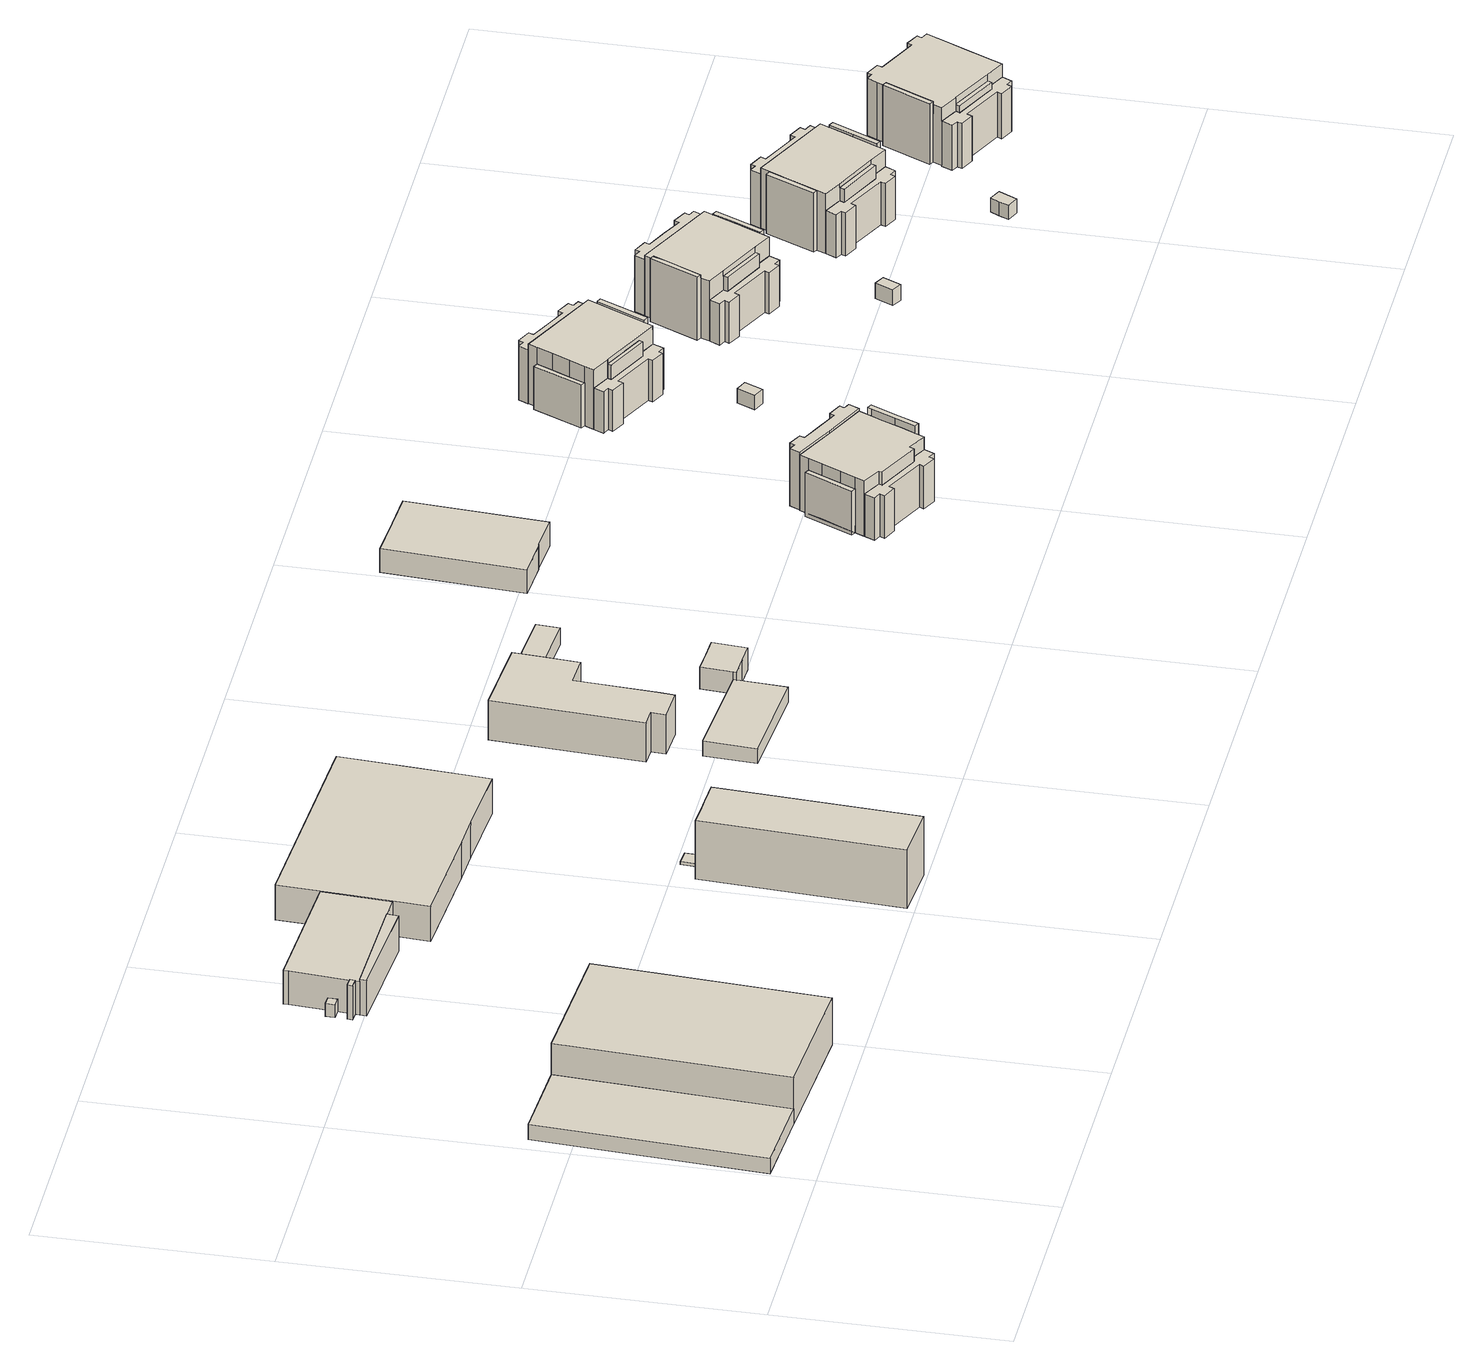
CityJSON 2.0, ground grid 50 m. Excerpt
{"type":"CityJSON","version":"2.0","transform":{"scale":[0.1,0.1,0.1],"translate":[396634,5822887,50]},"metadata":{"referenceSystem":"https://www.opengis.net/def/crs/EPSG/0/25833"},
"CityObjects":{
"building1":{"type":"Building","attributes":{"name":"Sporthalle","Gemeindeschluessel":"11000011","BezugspunktDach":"2200","function":"31001_3211","measuredHeight":3.68,"storeysAboveGround":1},"address":[{"country":"Germany","locality":"Berlin","thoroughfareNumber":"35 (14)","thoroughfareName":"Fritz-Lesch-Straße"}],"geometry":[{"type":"Solid","lod":"1","boundaries":[[[[0,1,2,3]],[[4,5,6,7]],[[4,7,3,2]],[[5,4,2,1]],[[6,5,1,0]],[[7,6,0,3]]]]}]},
"building2":{"type":"Building","attributes":{"name":"Sporthalle","Gemeindeschluessel":"11000011","BezugspunktDach":"2200","function":"31001_3211","measuredHeight":11.14,"storeysAboveGround":1},"address":[{"country":"Germany","locality":"Berlin","thoroughfareNumber":"35 (13)","thoroughfareName":"Fritz-Lesch-Straße"}],"geometry":[{"type":"Solid","lod":"1","boundaries":[[[[8,9,10,11]],[[12,13,14,15]],[[12,15,11,10]],[[13,12,10,9]],[[14,13,9,8]],[[15,14,8,11]]]]}]},
"building3":{"type":"Building","attributes":{"Gemeindeschluessel":"11000011","BezugspunktDach":"2200","function":"51009_1610","measuredHeight":8.09,"storeysAboveGround":0},"address":[{"country":"Germany","locality":"Berlin"}],"geometry":[{"type":"Solid","lod":"1","boundaries":[[[[16,17,18,19]],[[20,21,22,23]],[[20,23,19,18]],[[21,20,18,17]],[[22,21,17,16]],[[23,22,16,19]]]]}]},
"building4":{"type":"Building","attributes":{"Gemeindeschluessel":"11000011","BezugspunktDach":"2200","function":"51009_1610","measuredHeight":3,"storeysAboveGround":0},"address":[{"country":"Germany","locality":"Berlin"}],"geometry":[{"type":"Solid","lod":"1","boundaries":[[[[24,25,26,27]],[[28,29,30,31]],[[28,31,27,26]],[[29,28,26,25]],[[30,29,25,24]],[[31,30,24,27]]]]}]},
"building5":{"type":"Building","attributes":{"name":"Sporthalle","Gemeindeschluessel":"11000011","function":"31001_3211"},"address":[{"country":"Germany","locality":"Berlin","thoroughfareNumber":"35 (11)","thoroughfareName":"Fritz-Lesch-Straße"}],"children":["building5-1","building5-2"]},
"building5-1":{"type":"BuildingPart","attributes":{"BezugspunktDach":"2200","measuredHeight":8.04,"storeysAboveGround":2},"parents":["building5"],"geometry":[{"type":"Solid","lod":"1","boundaries":[[[[32,33,34,35,36,37,38,39,40]],[[41,42,43,44,45,46,47,48,49]],[[41,49,40,39]],[[42,41,39,38]],[[43,42,38,37]],[[44,43,37,36]],[[45,44,36,35]],[[46,45,35,34]],[[47,46,34,33]],[[48,47,33,32]],[[49,48,32,40]]]]}]},
"building5-2":{"type":"BuildingPart","attributes":{"BezugspunktDach":"2200","measuredHeight":8.36,"storeysAboveGround":2},"parents":["building5"],"geometry":[{"type":"MultiSurface","lod":"1","boundaries":[[[50,51,52,53]],[[49,48,54,55]],[[49,55,53,52]],[[32,40,52,51]],[[54,48,51,50]],[[55,54,50,53]],[[48,49,40,32]]]}]},
"building6":{"type":"Building","attributes":{"Gemeindeschluessel":"11000011","function":"31001_1024"},"address":[{"country":"Germany","locality":"Berlin","thoroughfareNumber":"35 (9)","thoroughfareName":"Fritz-Lesch-Straße"}],"children":["building6-1","building6-2"]},
"building6-1":{"type":"BuildingPart","attributes":{"BezugspunktDach":"2200","measuredHeight":13.83,"storeysAboveGround":4},"parents":["building6"],"geometry":[{"type":"MultiSurface","lod":"1","boundaries":[[[56,57,58,59,60,61]],[[62,63,64,65,66,67]],[[62,67,61,60]],[[63,62,60,59]],[[64,63,68,69,70,71,72,59,58]],[[65,64,58,57]],[[66,65,57,56]],[[67,66,56,61]],[[72,71,70,69,68]]]}]},
"building6-2":{"type":"BuildingPart","attributes":{"BezugspunktDach":"2200","measuredHeight":0.703,"storeysAboveGround":4},"parents":["building6"],"geometry":[{"type":"Solid","lod":"1","boundaries":[[[[70,73,74,71]],[[75,76,69,68]],[[75,68,71,74]],[[76,75,74,73]],[[69,76,73,70]],[[68,69,70,71]]]]}]},
"building7":{"type":"Building","attributes":{"name":"Sporthalle","Gemeindeschluessel":"11000011","BezugspunktDach":"2200","function":"31001_3211","measuredHeight":9.72,"storeysAboveGround":2},"address":[{"country":"Germany","locality":"Berlin","thoroughfareNumber":"35 (8)","thoroughfareName":"Fritz-Lesch-Straße"}],"geometry":[{"type":"Solid","lod":"1","boundaries":[[[[77,78,79,80,81,82,83,84,85,86]],[[87,88,89,90,91,92,93,94,95,96]],[[87,96,86,85]],[[88,87,85,84]],[[89,88,84,83]],[[90,89,83,82]],[[91,90,82,81]],[[92,91,81,80]],[[93,92,80,79]],[[94,93,79,78]],[[95,94,78,77]],[[96,95,77,86]]]]}]},
"building8":{"type":"Building","attributes":{"Gemeindeschluessel":"11000011","BezugspunktDach":"2200","function":"31001_2463","measuredHeight":3.5,"storeysAboveGround":1},"address":[{"country":"Germany","locality":"Berlin","thoroughfareNumber":"38 (3)","thoroughfareName":"Fritz-Lesch-Straße"}],"geometry":[{"type":"Solid","lod":"1","boundaries":[[[[97,98,99,100,101]],[[102,103,104,105,106]],[[102,106,101,100]],[[103,102,100,99]],[[104,103,99,98]],[[105,104,98,97]],[[106,105,97,101]]]]}]},
"building9":{"type":"Building","attributes":{"Gemeindeschluessel":"11000011","BezugspunktDach":"2200","function":"31001_2120","measuredHeight":9.34,"storeysAboveGround":2},"address":[{"country":"Germany","locality":"Berlin","thoroughfareNumber":"38","thoroughfareName":"Fritz-Lesch-Straße"}],"geometry":[{"type":"Solid","lod":"1","boundaries":[[[[107,108,109,110,111,112,113,114,115,116]],[[117,118,119,120,121,122,123,124,125,126]],[[117,126,116,115]],[[118,117,115,114]],[[119,118,114,113]],[[120,119,113,112]],[[121,120,112,111]],[[122,121,111,110]],[[123,122,110,109]],[[124,123,109,108]],[[125,124,108,107]],[[126,125,107,116]]]]}]},
"building10":{"type":"Building","attributes":{"Gemeindeschluessel":"11000011","BezugspunktDach":"2200","function":"31001_2463","measuredHeight":5.67,"storeysAboveGround":1},"address":[{"country":"Germany","locality":"Berlin","thoroughfareNumber":"38 (12)","thoroughfareName":"Fritz-Lesch-Straße"}],"geometry":[{"type":"Solid","lod":"1","boundaries":[[[[127,128,129,130,131,132,133]],[[134,135,136,137,138,139,140]],[[134,140,133,132]],[[135,134,132,131]],[[136,135,131,130]],[[137,136,130,129]],[[138,137,129,128]],[[139,138,128,127]],[[140,139,127,133]]]]}]},
"building11":{"type":"Building","attributes":{"Gemeindeschluessel":"11000011","BezugspunktDach":"2200","function":"31001_2143","measuredHeight":3.9,"storeysAboveGround":1},"address":[{"country":"Germany","locality":"Berlin","thoroughfareNumber":"38 (4)","thoroughfareName":"Fritz-Lesch-Straße"}],"geometry":[{"type":"Solid","lod":"1","boundaries":[[[[141,142,143,144]],[[145,146,147,148]],[[145,148,144,143]],[[146,145,143,142]],[[147,146,142,141]],[[148,147,141,144]]]]}]},
"building12":{"type":"Building","attributes":{"Gemeindeschluessel":"11000011","BezugspunktDach":"2200","function":"31001_2143","measuredHeight":7.88,"storeysAboveGround":1},"address":[{"country":"Germany","locality":"Berlin","thoroughfareNumber":"38 (1)","thoroughfareName":"Fritz-Lesch-Straße"}],"geometry":[{"type":"Solid","lod":"1","boundaries":[[[[149,150,151,152,153,154,155,156]],[[157,158,159,160,161,162,163,164]],[[157,164,156,155]],[[158,157,155,154]],[[159,158,154,153]],[[160,159,153,152]],[[161,160,152,151]],[[162,161,151,150]],[[163,162,150,149]],[[164,163,149,156]]]]}]},
"building13":{"type":"Building","attributes":{"Gemeindeschluessel":"11000011","function":"31001_1010"},"address":[{"country":"Germany","locality":"Berlin","thoroughfareNumber":"10","thoroughfareName":"Friedhofstraße"}],"children":["building13-1","building13-2","building13-3","building13-4","building13-5"]},
"building13-1":{"type":"BuildingPart","attributes":{"BezugspunktDach":"2200","measuredHeight":15.94,"storeysAboveGround":4},"parents":["building13"],"geometry":[{"type":"MultiSurface","lod":"1","boundaries":[[[165,166,167,168,169,170,171,172,173,174,175,176,177,178,179,180]],[[181,182,183,184,185,186,187,188,189,190,191,192,193,194,195,196]],[[181,196,180,179]],[[197,198,179,178]],[[199,197,178,177]],[[200,199,183,177,176]],[[185,184,176,175]],[[186,185,175,201,202,203]],[[187,186,174,173]],[[188,187,204,205]],[[189,188,172,205,206]],[[190,189,171,206,207]],[[191,190,170,169]],[[208,209,191,169,168]],[[193,210,208,168,167]],[[194,211,210,167,166]],[[212,211,166,165]],[[213,212,195,165,180]],[[182,181,198,197]],[[183,182,197,199]],[[184,183,199,200]],[[203,202,214,174,215]],[[214,202,201,175]],[[205,204,173,172]],[[206,205,172,171]],[[207,206,171,170]],[[192,191,209,208]],[[192,208,210,193]],[[193,216,210,211,194]],[[195,194,211,212]],[[196,195,212,213]]]}]},
"building13-2":{"type":"BuildingPart","attributes":{"BezugspunktDach":"2200","measuredHeight":10.09,"storeysAboveGround":4},"parents":["building13"],"geometry":[{"type":"MultiSurface","lod":"1","boundaries":[[[217,218,219,220,221,222,223,224,225,209,208,210,211,212,213,226]],[[196,195,194,193,192,191,227,228,229,230,231,232,233,234,235,236]],[[196,236,226,213]],[[196,213,196,195]],[[194,211,194,193]],[[192,193,192,208]],[[227,191,209,225]],[[228,227,225,224]],[[229,228,224,223]],[[230,229,223,222]],[[231,230,222,221]],[[232,231,221,220]],[[233,232,220,219]],[[234,233,219,218]],[[235,234,218,217]],[[236,235,217,226]],[[195,196,213,212]],[[194,195,212,211]],[[193,194,211,210,237]],[[238,210,208,192,193]],[[191,192,208,209]]]}]},
"building13-3":{"type":"BuildingPart","attributes":{"BezugspunktDach":"2200","measuredHeight":10.44,"storeysAboveGround":4},"parents":["building13"],"geometry":[{"type":"MultiSurface","lod":"1","boundaries":[[[198,200,239,240]],[[241,184,181,242]],[[241,242,240,239]],[[184,241,239,200]],[[181,184,183,182,181,198]],[[242,181,198,240]],[[198,181,182,197]],[[197,243,182,183,199]],[[200,199,183,184]]]}]},
"building13-4":{"type":"BuildingPart","attributes":{"BezugspunktDach":"2200","measuredHeight":15.77,"storeysAboveGround":4},"parents":["building13"],"geometry":[{"type":"MultiSurface","lod":"1","boundaries":[[[244,245,246,247,248,249,250,251,252,253,254,255,256,257]],[[258,259,260,261,262,263,264,265,266,267,268,203,202,201]],[[258,201,257,256]],[[259,258,256,255]],[[260,259,255,254]],[[261,260,254,253]],[[262,261,253,252]],[[263,262,252,251]],[[264,263,251,250]],[[265,264,250,249]],[[266,265,249,248]],[[267,266,248,247]],[[268,267,247,246]],[[203,268,246,245]],[[214,174,245,244]],[[175,214,202,244,257]],[[202,203,174,214]],[[201,202,214,175]]]}]},
"building13-5":{"type":"BuildingPart","attributes":{"BezugspunktDach":"2200","measuredHeight":15.62,"storeysAboveGround":4},"parents":["building13"],"geometry":[{"type":"MultiSurface","lod":"1","boundaries":[[[269,270,271,272,273]],[[204,274,275,276,207]],[[274,204,272,271]],[[275,274,271,270]],[[276,275,270,269]],[[207,276,269,273]],[[205,172,173,204]],[[205,206,171,172]],[[206,207,170,171]]]}]},
"building14":{"type":"Building","attributes":{"Gemeindeschluessel":"11000011","BezugspunktDach":"2200","function":"31001_2460","measuredHeight":3.81,"storeysAboveGround":1},"address":[{"country":"Germany","locality":"Berlin","thoroughfareNumber":"55 (1)","thoroughfareName":"Orankestraße"}],"geometry":[{"type":"Solid","lod":"1","boundaries":[[[[277,278,279,280,281]],[[282,283,284,285,286]],[[282,286,281,280]],[[283,282,280,279]],[[284,283,279,278]],[[285,284,278,277]],[[286,285,277,281]]]]}]},
"building15":{"type":"Building","attributes":{"Gemeindeschluessel":"11000011","function":"31001_1010"},"address":[{"country":"Germany","locality":"Berlin","thoroughfareNumber":"55","thoroughfareName":"Orankestraße"}],"children":["building15-1","building15-2","building15-3","building15-4","building15-5","building15-6"]},
"building15-1":{"type":"BuildingPart","attributes":{"BezugspunktDach":"2200","measuredHeight":15.11,"storeysAboveGround":4},"parents":["building15"],"geometry":[{"type":"MultiSurface","lod":"1","boundaries":[[[287,288,289,290,291,292,293,294,295,296,297,298,299,300]],[[301,302,303,304,305,306,307,308,309,310,311,312,313,314]],[[301,314,300,299]],[[315,316,299,298]],[[317,315,298,297]],[[304,318,317,297,296]],[[305,304,296,295]],[[319,320,321,322,295,294]],[[307,323,307,308]],[[309,291,309,310]],[[311,310,290,289]],[[324,325,326,327,328,329,289,288]],[[313,312,288,287]],[[330,331,287,300]],[[302,301,316,315]],[[303,302,315,317]],[[303,317,318,304]],[[306,332,321,320,319]],[[332,305,322,321]],[[307,306,294,293]],[[308,307,323,293,292]],[[309,308,292,291]],[[310,309,291,290]],[[312,326,325,324]],[[311,329,328,327,326]],[[314,313,331,330]]]}]},
"building15-2":{"type":"BuildingPart","attributes":{"BezugspunktDach":"2200","measuredHeight":13.11,"storeysAboveGround":4},"parents":["building15"],"geometry":[{"type":"MultiSurface","lod":"1","boundaries":[[[333,325,324,334,335]],[[313,312,326,336,337]],[[331,338,335,334]],[[312,313,334,324]],[[339,327,325,333]],[[338,339,340,333,335]],[[313,337,341,338,331]],[[326,312,324,325]],[[336,326,327,339]],[[342,337,336,340,339,338]]]}]},
"building15-3":{"type":"BuildingPart","attributes":{"BezugspunktDach":"2200","measuredHeight":9.85,"storeysAboveGround":4},"parents":["building15"],"geometry":[{"type":"MultiSurface","lod":"1","boundaries":[[[343,344,345,346,347,348,349,350,351,328,327,339,338,331,330,352]],[[314,313,337,336,326,311,353,354,355,356,357,358,359,360,361,362]],[[314,362,352,330]],[[314,330,314,313]],[[337,313,337,338]],[[337,338,337,336]],[[336,363,336,326]],[[326,327,326,311]],[[353,311,328,351]],[[354,353,351,350]],[[355,354,350,349]],[[356,355,349,348]],[[357,356,348,347]],[[358,357,347,346]],[[359,358,346,345]],[[360,359,345,344]],[[361,360,344,343]],[[362,361,343,352]],[[313,314,330,331,364]],[[331,338,337,313]],[[336,337,338,339,365]],[[326,336,363,339,327]],[[311,326,327,328]]]}]},
"building15-4":{"type":"BuildingPart","attributes":{"BezugspunktDach":"2200","measuredHeight":10.22,"storeysAboveGround":4},"parents":["building15"],"geometry":[{"type":"Solid","lod":"1","boundaries":[[[[316,318,366,367]],[[368,304,301,369]],[[368,369,367,366]],[[304,368,366,318]],[[369,301,316,367]],[[301,304,318,316]]]]}]},
"building15-5":{"type":"BuildingPart","attributes":{"BezugspunktDach":"2200","measuredHeight":15.48,"storeysAboveGround":4},"parents":["building15"],"geometry":[{"type":"MultiSurface","lod":"1","boundaries":[[[321,320,370,371,372,373,374,375,376,377,378,379,380,322]],[[381,382,383,384,385,386,387,388,389,390,391,392,393,394]],[[381,394,322,380]],[[382,381,380,379]],[[383,382,379,378]],[[384,383,378,377]],[[385,384,377,376]],[[386,385,376,375]],[[387,386,375,374]],[[388,387,374,373]],[[389,388,373,372]],[[390,389,372,371]],[[391,390,371,370]],[[392,391,370,320]],[[393,392,306,332]],[[394,393,321,332,305]],[[332,306,320,321]],[[305,332,321,322]]]}]},
"building15-6":{"type":"BuildingPart","attributes":{"BezugspunktDach":"2200","measuredHeight":15.49,"storeysAboveGround":4},"parents":["building15"],"geometry":[{"type":"MultiSurface","lod":"1","boundaries":[[[395,396,397,398]],[[307,399,400,310]],[[307,293,292,291,290,398,397]],[[399,307,397,396]],[[400,399,396,395]],[[310,400,395,398]],[[308,292,293,307]],[[309,291,292,308]],[[310,290,291,309]]]}]},
"building16":{"type":"Building","attributes":{"Gemeindeschluessel":"11000011","BezugspunktDach":"2200","function":"31001_2460","measuredHeight":4.27,"storeysAboveGround":1},"address":[{"country":"Germany","locality":"Berlin","thoroughfareNumber":"57 (1)","thoroughfareName":"Orankestraße"}],"geometry":[{"type":"Solid","lod":"1","boundaries":[[[[401,402,403,404]],[[405,406,407,408]],[[405,408,404,403]],[[406,405,403,402]],[[407,406,402,401]],[[408,407,401,404]]]]}]},
"building17":{"type":"Building","attributes":{"Gemeindeschluessel":"11000011","function":"31001_1010"},"address":[{"country":"Germany","locality":"Berlin","thoroughfareNumber":"56","thoroughfareName":"Orankestraße"}],"children":["building17-1","building17-2","building17-3","building17-4","building17-5","building17-6"]},
"building17-1":{"type":"BuildingPart","attributes":{"BezugspunktDach":"2200","measuredHeight":15.42,"storeysAboveGround":4},"parents":["building17"],"geometry":[{"type":"MultiSurface","lod":"1","boundaries":[[[409,410,411,412,413,414,415,416,417,418]],[[419,420,421,422,423,424,425,426,427,428]],[[419,428,418,417]],[[419,417,419,420]],[[421,420,416,420,429,430,415]],[[422,421,431,432,414]],[[433,434,435,434,436,414,413]],[[424,423,413,437,438,424,412]],[[425,424,439,440,411]],[[426,425,411,410],[425,426,441,442]],[[443,444,410,409]],[[445,446,447,409,418]],[[427,448,427,428]],[[420,419,417,416]],[[430,429,420,416]],[[415,432,431,421]],[[423,435,434,433]],[[436,434,435,422]],[[412,424,438,437]],[[412,440,439,424]],[[441,426,425,442]],[[427,426,444,443]],[[428,427,448,447,446,445]]]}]},
"building17-2":{"type":"BuildingPart","attributes":{"BezugspunktDach":"2200","measuredHeight":9.85,"storeysAboveGround":4},"parents":["building17"],"geometry":[{"type":"MultiSurface","lod":"1","boundaries":[[[449,450,451,452,453,454,455,456,457,442,441,458,459,447,446,460]],[[428,427,461,462,426,425,463,464,465,466,467,468,469,470,471,472]],[[428,472,460,446]],[[463,425,442,457]],[[464,463,457,456]],[[465,464,456,455]],[[466,465,455,454]],[[467,466,454,453]],[[468,467,453,452]],[[469,468,452,451]],[[470,469,451,450]],[[471,470,450,449]],[[472,471,449,460]],[[427,428,446,447,473]],[[461,427,447,459]],[[462,461,474,459,458]],[[426,462,458,441]],[[425,426,441,442]]]}]},
"building17-3":{"type":"BuildingPart","attributes":{"BezugspunktDach":"2200","measuredHeight":15.41,"storeysAboveGround":4},"parents":["building17"],"geometry":[{"type":"MultiSurface","lod":"1","boundaries":[[[475,476,477,478,479]],[[424,438,480,481,439]],[[424,412,440,479,478]],[[437,412,478,477]],[[480,438,477,476]],[[481,480,476,475]],[[439,481,475,479]],[[439,440,412,424]],[[438,424,412,437]]]}]},
"building17-4":{"type":"BuildingPart","attributes":{"BezugspunktDach":"2200","measuredHeight":13.09,"storeysAboveGround":4},"parents":["building17"],"geometry":[{"type":"MultiSurface","lod":"1","boundaries":[[[482,444,443,483]],[[427,426,462,461]],[[447,459,483,443]],[[458,441,444,482]],[[426,484,426,462]],[[459,458,482,483]],[[461,462,485,462,461,486]],[[427,461,459,447]],[[426,427,443,444]],[[462,426,484,441,458]],[[486,461,462,485,458,459]]]}]},
"building17-5":{"type":"BuildingPart","attributes":{"BezugspunktDach":"2200","measuredHeight":16.36,"storeysAboveGround":4},"parents":["building17"],"geometry":[{"type":"MultiSurface","lod":"1","boundaries":[[[487,488,489,490,491]],[[492,431,429,419,493]],[[492,493,491,490]],[[431,492,490,489]],[[429,421,415,432,489,488]],[[419,417,416,430,488,487]],[[493,419,487,491]],[[431,432,415,421]],[[420,416,417,419]],[[420,429,430,416]]]}]},
"building17-6":{"type":"BuildingPart","attributes":{"BezugspunktDach":"2200","measuredHeight":15.47,"storeysAboveGround":4},"parents":["building17"],"geometry":[{"type":"MultiSurface","lod":"1","boundaries":[[[434,433,494,495,496,497,498,499,500,501,502,503,504,436]],[[505,506,507,508,509,510,511,512,513,514,515,423,435,422]],[[505,422,436,504]],[[506,505,504,503]],[[507,506,503,502]],[[508,507,502,501]],[[509,508,501,500]],[[510,509,500,499]],[[511,510,499,498]],[[512,511,498,497]],[[513,512,497,496]],[[514,513,496,495]],[[515,514,495,494]],[[423,515,494,433]],[[435,423,433,434]],[[422,435,434,436,516]]]}]},
"building18":{"type":"Building","attributes":{"Gemeindeschluessel":"11000011","BezugspunktDach":"2200","function":"31001_2460","measuredHeight":3.67,"storeysAboveGround":1},"address":[{"country":"Germany","locality":"Berlin","thoroughfareNumber":"2 (1)","thoroughfareName":"Friedhofstraße"}],"geometry":[{"type":"Solid","lod":"1","boundaries":[[[[517,518,519,520,521]],[[522,523,524,525,526]],[[522,526,521,520]],[[523,522,520,519]],[[524,523,519,518]],[[525,524,518,517]],[[526,525,517,521]]]]}]},
"building19":{"type":"Building","attributes":{"Gemeindeschluessel":"11000011","function":"31001_1010"},"address":[{"country":"Germany","locality":"Berlin","thoroughfareNumber":"57","thoroughfareName":"Orankestraße"}],"children":["building19-1","building19-2","building19-3","building19-4","building19-5","building19-6"]},
"building19-1":{"type":"BuildingPart","attributes":{"BezugspunktDach":"2200","measuredHeight":15.09,"storeysAboveGround":4},"parents":["building19"],"geometry":[{"type":"MultiSurface","lod":"1","boundaries":[[[527,528,529,530,531,532,533,534,535,536,537,538,539,540,541]],[[542,543,544,545,546,547,548,549,550,551,552,553,554,555,556]],[[542,556,541,540]],[[540,557,540,539]],[[543,542,557,558]],[[544,543,558,559]],[[538,559,560,545,544,538,537]],[[537,560,561,546,545,537,536]],[[547,546,536,535]],[[562,563,564,547,535,534]],[[549,548,534,533]],[[550,549,565,566]],[[551,550,532,566,567,568]],[[552,551,531,568,569]],[[553,552,530,529]],[[570,571,529,528]],[[572,573,554,528,527]],[[572,555,527]],[[574,575,555,527,541]],[[558,557,540,539]],[[559,558,539,538]],[[560,559,538,537]],[[561,560,537,536,576]],[[548,577,563,562]],[[578,577,547,564,563]],[[566,565,533,532]],[[568,567,579,531]],[[579,567,566,532]],[[569,568,531,530]],[[580,554,553,571,570]],[[581,555,554,573,572]],[[556,555,575,574]]]}]},
"building19-2":{"type":"BuildingPart","attributes":{"BezugspunktDach":"2200","measuredHeight":13.27,"storeysAboveGround":4},"parents":["building19"],"geometry":[{"type":"MultiSurface","lod":"1","boundaries":[[[582,573,572,583]],[[555,554,584,585]],[[575,586,583,572]],[[587,570,573,582]],[[585,586,587,582,583]],[[555,585,586,575]],[[588,554,555,589,572,573]],[[584,554,570,587]],[[584,587,586,585]]]}]},
"building19-3":{"type":"BuildingPart","attributes":{"BezugspunktDach":"2200","measuredHeight":10.2,"storeysAboveGround":4},"parents":["building19"],"geometry":[{"type":"MultiSurface","lod":"1","boundaries":[[[590,591,592,593,594,595,596,597,598,571,570,587,586,575,574,599]],[[556,555,585,584,554,553,600,601,602,603,604,605,606,607,608,609]],[[556,609,599,574]],[[555,556,555,610]],[[585,555,575,555,585,586]],[[584,585,584,587]],[[554,584,587,584,554,570]],[[553,554,570,554,553,571]],[[600,553,571,598]],[[601,600,598,597]],[[602,601,597,596]],[[603,602,596,595]],[[604,603,595,594]],[[605,604,594,593]],[[606,605,593,592]],[[607,606,592,591]],[[608,607,591,590]],[[609,608,590,599]],[[610,555,556,574,575]],[[611,586,587,584,585]]]}]},
"building19-4":{"type":"BuildingPart","attributes":{"BezugspunktDach":"2200","measuredHeight":15.74,"storeysAboveGround":4},"parents":["building19"],"geometry":[{"type":"MultiSurface","lod":"1","boundaries":[[[612,613,614,615,616]],[[567,565,617,618,569]],[[579,531,530,569,616,615]],[[565,533,532,579,615,614]],[[617,565,614,613]],[[618,617,613,612]],[[569,618,612,616]],[[567,568,531,579]],[[569,530,531,568]],[[566,532,533,565]],[[566,567,579,532,619]]]}]},
"building19-5":{"type":"BuildingPart","attributes":{"BezugspunktDach":"2200","measuredHeight":17.35,"storeysAboveGround":4},"parents":["building19"],"geometry":[{"type":"MultiSurface","lod":"1","boundaries":[[[620,562,621,622,623,624,625,626,627,628,629,630,631,564]],[[632,633,634,635,636,637,638,639,640,641,642,643,644,645]],[[632,645,564,631]],[[633,632,631,630]],[[634,633,630,629]],[[635,634,629,628]],[[636,635,628,627]],[[637,636,627,626]],[[638,637,626,625]],[[639,638,625,624]],[[640,639,624,623]],[[641,640,623,622]],[[642,641,622,621]],[[643,642,621,562]],[[644,643,548,646]],[[645,644,620,646,547]],[[646,548,647,562,620]],[[547,646,620,564]]]}]},
"building19-6":{"type":"BuildingPart","attributes":{"BezugspunktDach":"2200","measuredHeight":14.61,"storeysAboveGround":4},"parents":["building19"],"geometry":[{"type":"MultiSurface","lod":"1","boundaries":[[[540,536,648,649]],[[650,561,557,651]],[[650,651,649,648]],[[561,650,648,536]],[[651,557,540,649]],[[558,539,540,557]],[[559,538,539,558]],[[560,537,538,559]],[[561,536,537,560]]]}]},
"building20":{"type":"Building","attributes":{"Gemeindeschluessel":"11000011","function":"31001_1010"},"address":[{"country":"Germany","locality":"Berlin","thoroughfareNumber":"58","thoroughfareName":"Orankestraße"}],"children":["building20-1","building20-2","building20-3","building20-4","building20-5"]},
"building20-1":{"type":"BuildingPart","attributes":{"BezugspunktDach":"2200","measuredHeight":15.61,"storeysAboveGround":4},"parents":["building20"],"geometry":[{"type":"MultiSurface","lod":"1","boundaries":[[[652,653,654,655,656,657,658,659,660,661,662,663,664,665,666,667,668,669,670,671,672,673,674]],[[675,676,677,678,679,680,681,682,683,684,685,686,687,688,689,690,691,692,693,694,695,696,697]],[[677,676,672,676,677,671]],[[678,677,671,670]],[[679,678,670,669]],[[680,679,669,668]],[[681,680,668,667]],[[682,681,667,666]],[[683,682,666,665]],[[684,683,665,664]],[[685,684,664,663]],[[686,685,663,662]],[[687,686,662,661]],[[688,687,661,660]],[[689,688,660,659]],[[690,689,659,658]],[[698,699,658,657]],[[700,698,691,657,656]],[[693,692,656,655]],[[701,702,703,655,654]],[[695,704,705,694,654,653]],[[696,706,704,653,652]],[[707,708,696,652,674]],[[675,697,674,673]],[[676,675,709,673,672]],[[691,690,699,698]],[[692,710,691,698,700]],[[694,693,703,702,701]],[[694,705,704,695]],[[695,704,706,696]],[[697,696,708,707]]]}]},
"building20-2":{"type":"BuildingPart","attributes":{"BezugspunktDach":"2200","measuredHeight":12.17,"storeysAboveGround":4},"parents":["building20"],"geometry":[{"type":"MultiSurface","lod":"1","boundaries":[[[711,712,699,700]],[[690,713,714,692]],[[713,690,699,712]],[[714,713,712,711]],[[692,714,711,700]],[[699,690,691,698]],[[692,700,698,691]]]}]},
"building20-3":{"type":"BuildingPart","attributes":{"BezugspunktDach":"2200","measuredHeight":12.17,"storeysAboveGround":4},"parents":["building20"],"geometry":[{"type":"MultiSurface","lod":"1","boundaries":[[[715,705,704,706,716]],[[696,695,694,717,718]],[[708,719,716,706]],[[717,720,702,694,705,715]],[[718,719,720,721,715,716]],[[696,718,719,708]],[[696,722,706,704,695]],[[694,695,723,704,705,724]],[[694,702,720,717]],[[717,721,720,719,718]]]}]},
"building20-4":{"type":"BuildingPart","attributes":{"BezugspunktDach":"2200","measuredHeight":15.67,"storeysAboveGround":4},"parents":["building20"],"geometry":[{"type":"MultiSurface","lod":"1","boundaries":[[[725,726,727,728]],[[729,677,675,730]],[[729,730,728,727]],[[677,729,727,726]],[[675,673,672,671,677,726,725]],[[730,675,725,728]],[[676,672,673,675]],[[676,677,671,672]]]}]},
"building20-5":{"type":"BuildingPart","attributes":{"BezugspunktDach":"2200","measuredHeight":10.66,"storeysAboveGround":4},"parents":["building20"],"geometry":[{"type":"MultiSurface","lod":"1","boundaries":[[[731,732,733,734,735,736,737,738,739,703,702,720,719,708,707,740]],[[741,742,743,744,745,746,747,748,749,750,751,752,753,754,755,756]],[[741,756,740,707]],[[742,741,697,696]],[[743,742,696,718]],[[744,743,757,718,717,720]],[[745,744,720,717,694,702]],[[746,745,694,693]],[[747,746,703,739]],[[748,747,739,738]],[[749,748,738,737]],[[750,749,737,736]],[[751,750,736,735]],[[752,751,735,734]],[[753,752,734,733]],[[754,753,733,732]],[[755,754,732,731]],[[756,755,731,740]],[[696,697,707,708]],[[718,696,708,719,758]],[[719,720,717,718,757]],[[702,694,717,720]],[[693,694,702,703,759]]]}]}
},
"vertices":[
[195,85,46],[224,583,46],[36,593,46],[7,96,46],[36,593,10],[224,583,10],[195,85,10],[7,96,10],
[496,67,120],[525,565,120],[224,583,120],[195,85,120],[224,583,9],[525,565,9],[496,67,9],[195,85,9],
[391,1015,109],[392,1026,109],[371,1027,109],[370,1016,109],[371,1027,28],[392,1026,28],[391,1015,28],[370,1016,28],
[394,1051,58],[395,1071,58],[373,1072,58],[372,1051,58],[373,1072,28],[395,1071,28],[394,1051,28],[372,1051,28],
[637,1000,107],[691,998,107],[691,1005,107],[699,1140,107],[699,1147,107],[401,1163,107],[401,1152,107],[392,1018,107],[391,1006,107],[392,1018,28],[401,1152,28],[401,1163,28],[699,1147,28],[699,1140,28],[691,1005,28],[691,998,28],[637,1000,28],[391,1006,28],
[635,975,112],[637,1000,112],[391,1006,112],[390,991,112],[635,975,28],[390,991,28],
[1115,4,165],[1138,440,165],[1086,443,165],[1053,444,165],[1012,447,165],[989,12,165],[1012,447,26],[1053,444,26],[1086,443,26],[1138,440,26],[1115,4,26],[989,12,26],[1053,444,28],[1086,443,28],[1086,443,35],[1053,444,35],[1053,444,32],
[1088,484,35],[1055,486,35],[1055,486,28],[1088,484,28],
[927,905,109],[1002,901,109],[1168,891,109],[1178,1051,109],[1188,1211,109],[703,1239,109],[699,1147,109],[695,1079,109],[691,998,109],[685,920,109],[691,998,26],[695,1079,26],[699,1147,26],[703,1239,26],[1188,1211,26],[1178,1051,26],[1168,891,26],[1002,901,26],[927,905,26],[685,920,26],
[1680,391,64],[1686,497,64],[1686,504,64],[1453,520,64],[1446,407,64],[1453,520,29],[1686,504,29],[1686,497,29],[1680,391,29],[1446,407,29],
[1461,627,113],[1459,595,113],[1533,591,113],[1536,623,113],[1547,802,113],[1614,799,113],[1620,890,113],[1623,941,113],[1441,953,113],[1422,628,113],[1441,953,20],[1623,941,20],[1620,890,20],[1614,799,20],[1547,802,20],[1536,623,20],[1533,591,20],[1459,595,20],[1461,627,20],[1422,628,20],
[1732,495,82],[1778,493,82],[1784,568,82],[1737,570,82],[1691,573,82],[1686,504,82],[1686,497,82],[1686,504,30],[1691,573,30],[1737,570,30],[1784,568,30],[1778,493,30],[1732,495,30],[1686,497,30],
[1801,878,66],[1804,929,66],[1654,939,66],[1649,888,66],[1654,939,27],[1804,929,27],[1801,878,27],[1649,888,27],
[2061,974,83],[2066,974,83],[2151,969,83],[2170,1271,83],[2085,1276,83],[2080,1276,83],[1990,1282,83],[1971,979,83],[1990,1282,27],[2080,1276,27],[2085,1276,27],[2170,1271,27],[2151,969,27],[2066,974,27],[2061,974,27],[1971,979,27],
[2333,337,168],[2331,329,168],[2427,284,168],[2432,294,168],[2474,273,168],[2483,293,168],[2498,324,168],[2517,367,168],[2532,399,168],[2541,418,168],[2360,503,168],[2351,483,168],[2337,453,168],[2317,411,168],[2301,378,168],[2292,358,168],[2301,378,37],[2317,411,37],[2337,453,37],[2351,483,37],[2360,503,37],[2541,418,37],[2532,399,37],[2517,367,37],[2498,324,37],[2483,293,37],[2474,273,37],[2432,294,37],[2427,284,37],[2331,329,37],[2333,337,37],[2292,358,37],[2317,411,141],[2301,378,141],[2337,453,141],[2351,483,141],[2360,503,38],[2450,460,38],[2541,418,38],[2532,399,38],[2517,367,38],[2498,324,38],[2483,293,38],[2432,294,138],[2474,273,138],[2427,284,138],[2331,329,138],[2333,337,138],[2292,358,138],[2450,460,168],[2541,418,84],[2427,284,110],
[2297,328,138],[2292,317,138],[2322,303,138],[2327,314,138],[2418,271,138],[2413,261,138],[2444,246,138],[2449,257,138],[2463,250,138],[2281,335,138],[2463,250,37],[2449,257,37],[2444,246,37],[2413,261,37],[2418,271,37],[2327,314,37],[2322,303,37],[2292,317,37],[2297,328,37],[2281,335,37],[2427,284,131],[2427,284,120],
[2340,488,141],[2291,383,141],[2340,488,37],[2291,383,37],[2317,411,63],
[2450,460,174],[2541,418,174],[2552,441,174],[2538,448,174],[2543,458,174],[2512,472,174],[2507,462,174],[2461,483,174],[2416,504,174],[2420,515,174],[2390,529,174],[2385,518,174],[2371,525,174],[2360,503,174],[2371,525,38],[2385,518,38],[2390,529,38],[2420,515,38],[2416,504,38],[2461,483,38],[2507,462,38],[2512,472,38],[2543,458,38],[2538,448,38],[2552,441,38],
[2494,288,185],[2518,341,185],[2543,394,185],[2532,399,185],[2483,293,185],[2543,394,38],[2518,341,38],[2494,288,38],
[2727,651,72],[2745,691,72],[2733,696,72],[2720,701,72],[2702,662,72],[2720,701,38],[2733,696,38],[2745,691,38],[2727,651,38],[2702,662,38],
[2617,944,175],[2617,945,175],[2757,880,175],[2766,899,175],[2782,933,175],[2800,972,175],[2816,1005,175],[2825,1025,175],[2643,1110,175],[2634,1090,175],[2618,1056,175],[2600,1018,175],[2585,984,175],[2575,964,175],[2585,984,34],[2600,1018,34],[2618,1056,34],[2634,1090,34],[2643,1110,34],[2825,1025,34],[2816,1005,34],[2800,972,34],[2782,933,34],[2766,899,34],[2757,880,34],[2617,945,34],[2617,944,34],[2575,964,34],[2600,1018,136],[2585,984,136],[2618,1056,136],[2634,1090,136],[2825,1025,86],[2825,1025,161],[2734,1068,161],[2643,1110,161],[2816,1005,69],[2617,945,165],[2715,899,165],[2715,899,34],[2715,899,132],[2757,880,132],[2757,880,58],[2575,964,132],[2617,944,132],[2734,1068,34],
[2710,891,165],[2617,944,165],[2613,936,165],[2710,891,34],[2613,936,34],[2613,936,132],[2710,891,132],[2710,891,111],[2613,936,67],[2613,936,71],
[2580,935,132],[2575,925,132],[2606,910,132],[2610,921,132],[2701,878,132],[2697,868,132],[2727,854,132],[2731,863,132],[2746,856,132],[2565,942,132],[2746,856,34],[2731,863,34],[2727,854,34],[2697,868,34],[2701,878,34],[2610,921,34],[2606,910,34],[2575,925,34],[2580,935,34],[2565,942,34],[2710,891,103],[2617,944,59],[2710,891,122],
[2624,1095,136],[2575,989,136],[2624,1095,34],[2575,989,34],
[2836,1047,161],[2821,1054,161],[2826,1065,161],[2795,1080,161],[2790,1069,161],[2745,1090,161],[2700,1111,161],[2705,1122,161],[2674,1136,161],[2669,1125,161],[2654,1132,161],[2654,1132,33],[2669,1125,33],[2674,1136,33],[2705,1122,33],[2700,1111,33],[2745,1090,33],[2790,1069,33],[2795,1080,33],[2826,1065,33],[2821,1054,33],[2836,1047,33],[2825,1025,33],[2734,1068,33],[2643,1110,33],
[2777,894,180],[2826,1000,180],[2816,1005,180],[2766,899,180],[2826,1000,34],[2777,894,34],
[3149,454,77],[3168,494,77],[3145,505,77],[3127,466,77],[3145,505,40],[3168,494,40],[3149,454,40],[3127,466,40],
[2972,780,181],[3070,734,181],[3112,714,181],[3146,787,181],[3179,859,181],[2998,944,181],[2964,872,181],[2947,835,181],[2939,819,181],[2931,799,181],[2939,819,38],[2947,835,38],[2964,872,38],[2998,944,38],[3179,859,38],[3146,787,38],[3112,714,38],[3070,734,38],[2972,780,38],[2931,799,38],[2964,871,38],[2964,871,181],[2989,924,38],[2989,924,181],[3179,859,171],[3089,901,171],[3089,901,38],[2998,944,171],[3170,840,181],[3170,840,38],[3121,734,38],[3121,734,181],[3070,734,136],[3112,714,136],[2972,780,169],[3070,734,169],[2931,799,91],[2931,799,136],[2972,780,136],[2972,780,112],
[2935,769,136],[2930,759,136],[2960,745,136],[2965,755,136],[3056,712,136],[3051,702,136],[3082,688,136],[3086,698,136],[3101,691,136],[3066,725,136],[2968,770,136],[2920,776,136],[2968,770,38],[3066,725,38],[3101,691,38],[3086,698,38],[3082,688,38],[3051,702,38],[3056,712,38],[2965,755,38],[2960,745,38],[2930,759,38],[2935,769,38],[2920,776,38],[2972,780,119],[2968,770,116],
[3132,729,183],[3181,835,183],[3170,840,183],[3146,787,183],[3121,734,183],[3181,835,38],[3132,729,38],
[3066,725,169],[2968,770,169],[3070,734,124],[3066,725,120],[2968,770,81],
[2939,819,188],[2964,871,188],[2989,924,188],[2978,929,188],[2929,824,188],[2978,929,38],[2929,824,38],
[3190,883,171],[3176,889,171],[3181,899,171],[3150,914,171],[3145,903,171],[3100,925,171],[3054,946,171],[3059,956,171],[3029,970,171],[3024,960,171],[3009,967,171],[3009,967,38],[3024,960,38],[3029,970,38],[3059,956,38],[3054,946,38],[3100,925,38],[3145,903,38],[3150,914,38],[3181,899,38],[3176,889,38],[3190,883,38],[2998,944,68],
[3503,289,76],[3523,329,76],[3497,341,76],[3486,321,76],[3476,300,76],[3486,321,43],[3497,341,43],[3523,329,43],[3503,289,43],[3476,300,43],
[3327,614,183],[3425,569,183],[3467,549,183],[3476,568,183],[3492,601,183],[3511,642,183],[3526,674,183],[3535,694,183],[3353,779,183],[3344,759,183],[3332,734,183],[3329,727,183],[3310,686,183],[3294,653,183],[3286,634,183],[3294,653,41],[3310,686,41],[3329,727,41],[3332,734,41],[3344,759,41],[3353,779,41],[3535,694,41],[3526,674,41],[3511,642,41],[3492,601,41],[3476,568,41],[3467,549,41],[3425,569,41],[3327,614,41],[3286,634,41],[3294,653,42],[3310,686,42],[3329,727,42],[3332,734,42],[3344,759,42],[3535,694,169],[3444,736,169],[3353,779,169],[3526,674,43],[3511,642,43],[3501,621,43],[3492,601,43],[3476,568,43],[3425,569,143],[3467,549,143],[3327,614,174],[3425,569,174],[3286,634,143],[3327,614,143],[3344,759,56],[3444,736,41],[3444,736,160],[3501,621,183],[3425,569,93],[3327,614,130],
[3420,559,174],[3323,604,174],[3420,559,41],[3323,604,41],[3323,604,143],[3420,559,143],[3425,569,132],[3327,614,144],
[3289,603,143],[3285,593,143],[3316,579,143],[3321,589,143],[3411,547,143],[3406,536,143],[3436,522,143],[3441,533,143],[3456,526,143],[3275,610,143],[3456,526,41],[3441,533,41],[3436,522,41],[3406,536,41],[3411,547,41],[3321,589,41],[3316,579,41],[3285,593,41],[3289,603,41],[3275,610,41],[3327,614,112],[3323,604,112],
[3486,563,189],[3536,669,189],[3526,674,189],[3501,621,189],[3476,568,189],[3536,669,43],[3486,563,43],[3511,642,155],
[3444,737,169],[3546,717,169],[3530,724,169],[3535,735,169],[3505,749,169],[3500,738,169],[3455,759,169],[3409,780,169],[3414,791,169],[3383,805,169],[3379,795,169],[3364,802,169],[3364,802,40],[3379,795,40],[3383,805,40],[3414,791,40],[3409,780,40],[3455,759,40],[3500,738,40],[3505,749,40],[3535,735,40],[3530,724,40],[3546,717,40],[3535,694,40],[3444,737,40],[3353,779,40],[3444,737,41],[3535,694,102],
[3333,764,183],[3285,658,183],[3333,764,42],[3285,658,42],
[3682,448,182],[3683,449,182],[3779,403,182],[3822,382,182],[3831,402,182],[3861,467,182],[3881,508,182],[3890,528,182],[3901,551,182],[3885,558,182],[3890,568,182],[3860,582,182],[3855,572,182],[3764,614,182],[3769,625,182],[3738,639,182],[3734,629,182],[3719,635,182],[3708,613,182],[3699,593,182],[3680,552,182],[3649,488,182],[3640,469,182],[3649,488,46],[3680,552,46],[3699,593,46],[3708,613,46],[3719,635,46],[3734,629,46],[3738,639,46],[3769,625,46],[3764,614,46],[3855,572,46],[3860,582,46],[3890,568,46],[3885,558,46],[3901,551,46],[3890,528,46],[3881,508,46],[3861,467,46],[3831,402,46],[3822,382,46],[3779,403,46],[3683,449,46],[3682,448,46],[3640,469,46],[3861,467,167],[3881,508,167],[3831,402,167],[3779,403,105],[3779,403,151],[3822,382,151],[3683,449,167],[3779,403,167],[3682,448,167],[3640,469,151],[3682,448,151],[3649,488,116],[3839,419,46],
[3841,398,167],[3891,503,167],[3891,503,46],[3841,398,46],
[3775,394,167],[3678,439,167],[3775,394,46],[3678,439,46],[3678,439,151],[3775,394,151],[3775,394,87],[3682,448,133],[3683,449,147],[3779,403,163],
[3649,488,190],[3699,593,190],[3688,598,190],[3639,493,190],[3688,598,46],[3639,493,46],
[3644,438,151],[3640,427,151],[3670,413,151],[3675,424,151],[3766,381,151],[3761,371,151],[3792,357,151],[3797,367,151],[3811,360,151],[3629,445,151],[3640,469,44],[3682,448,44],[3678,439,44],[3775,394,44],[3779,403,44],[3822,382,44],[3811,360,44],[3797,367,44],[3792,357,44],[3761,371,44],[3766,381,44],[3675,424,44],[3670,413,44],[3640,427,44],[3644,438,44],[3629,445,44],[3678,439,68],[3678,439,73],[3822,382,114]
]}
